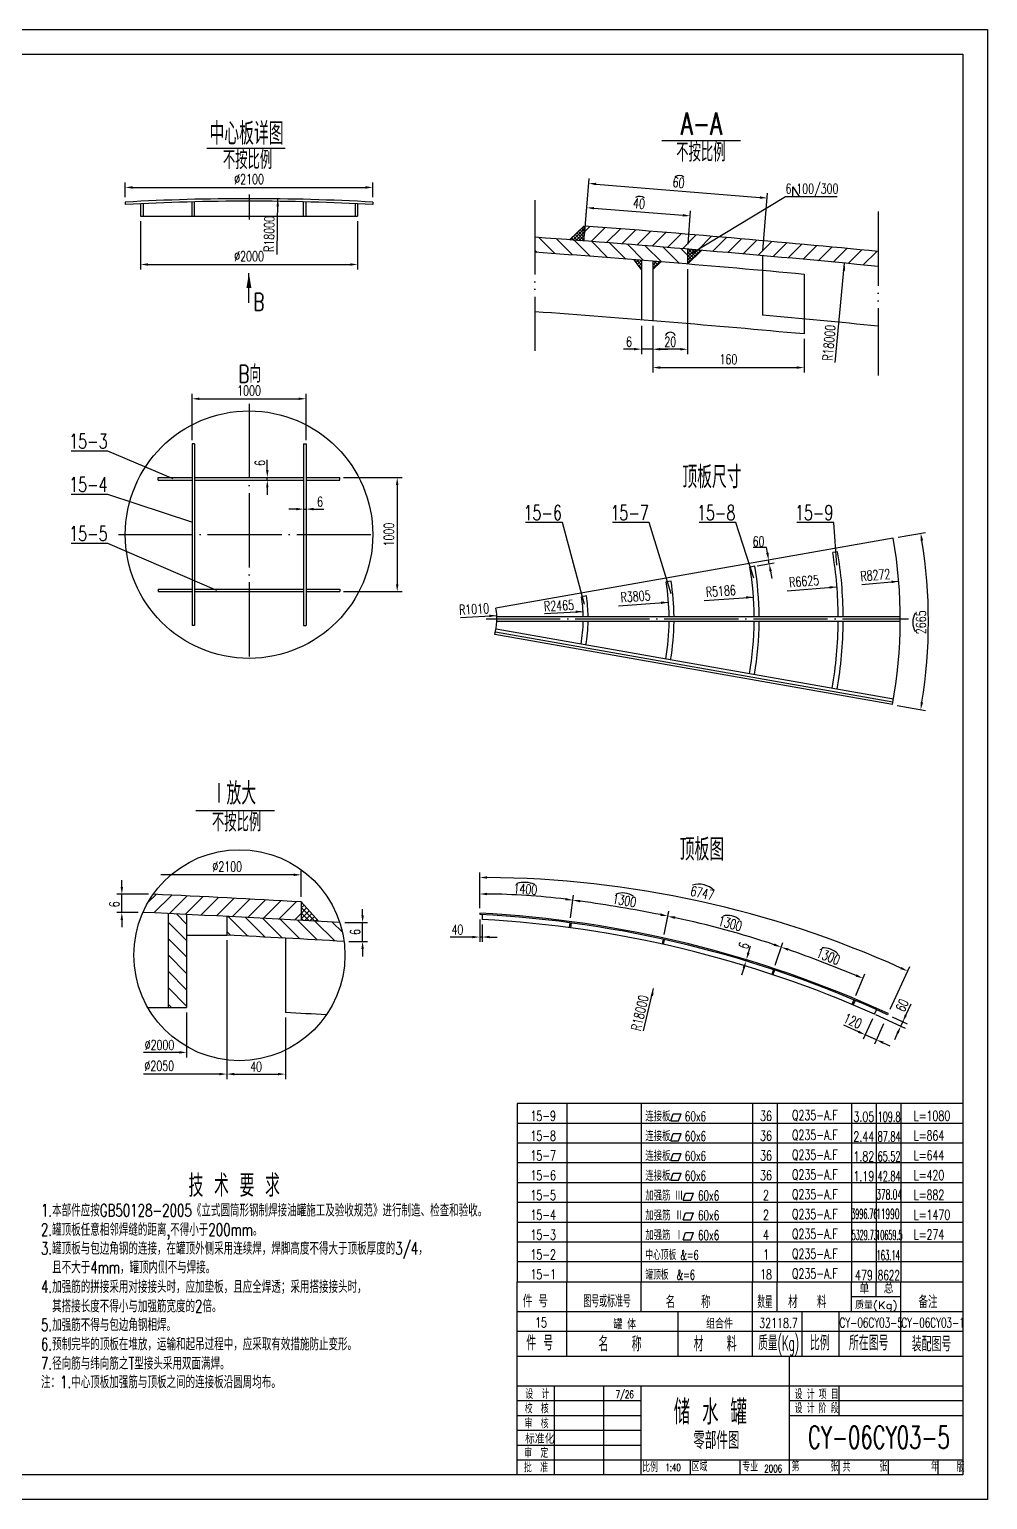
# Model space of a CAD drawing. Extents: x -15084 to 90401, y -39089 to 9274.
# Drawn here: x 38580 to 54063, y -39089 to -15329 of the extents above; entities that cross this region are included whole.
import ezdxf
from ezdxf.enums import TextEntityAlignment as Align

# ---------------------------------------------------------------- set-up
doc = ezdxf.new("R2010")
doc.units = 0
doc.header["$LTSCALE"] = 40
doc.header["$MEASUREMENT"] = 0
doc.linetypes.add('DASHDOT-M', pattern=[36, 30, -3, 0, -3])
doc.linetypes.add('DIVIDE-M', pattern=[39, 30, -3, 0, -3, 0, -3])
doc.layers.get('0').update_dxf_attribs({"linetype": 'CONTINUOUS'})
for name, color, linetype in [('CDR_DIM', 7, 'CONTINUOUS'), ('CDR_DWG1', 4, 'CONTINUOUS'), ('CDR_DWG2', 2, 'CONTINUOUS'), ('CDR_DWG3', 1, 'DASHDOT-M'), ('CDR_DWG4', 3, 'DIVIDE-M'), ('CDR_TEXT', 7, 'CONTINUOUS')]:
    doc.layers.add(name, color=color, linetype=linetype)
doc.styles.add('HZ', font='romans.shx', dxfattribs={"width": 0.7, "height": 160, "bigfont": 'HZ.shx'})
pattern_1 = [(135, (-23272.58, -25059.72), (-132.5825, -132.5825), [])]

# ---------------------------------------------------------------- blocks, each defined once
blk = doc.blocks.new('MLF')
blk.add_line((180, 8), (0, 8))
at = {"color": 4}
for p, q in [((0, 8), (0, 0)), ((20, 8), (20, 0)), ((50, 8), (50, 0)), ((95, 8), (95, 0)), ((105, 8), (105, 0)), ((135, 8), (135, 0)), ((145, 8), (145, 0)), ((155, 8), (155, 0))]:
    blk.add_line(p, q, dxfattribs=at)
blk = doc.blocks.new('SML')
at = {"color": 4, "linetype": 'Continuous'}
for p, q in [((0, 0), (0, 18)), ((20, 0), (20, 18)), ((65, 0), (65, 18)), ((95, 0), (95, 18)), ((115, 18), (115, 0)), ((130, 0), (130, 18)), ((155, 0), (155, 18)), ((0, 10), (180, 10))]:
    blk.add_line(p, q, dxfattribs=at)
at = {"color": 7, "linetype": 'Continuous'}
blk.add_line((0, 18), (180, 18), dxfattribs=at)
at = {"color": 7, "linetype": 'Continuous', "style": 'HZ'}
for s, width, p in [('件 号', 0.7, (3.62, 2.26)), ('名   称', 0.7, (32.84, 1.84)), ('材   料', 0.7, (71.25, 1.84)), ('质量(Kg)', 0.5, (97.34, 2.26)), ('比例', 0.7, (118.23, 2.26)), ('所在图号', 0.7, (134, 2.26)), ('装配图号', 0.7, (159.38, 1.84))]:
    blk.add_text(s, height=6, dxfattribs=dict(at, width=width)).set_placement(p)
blk = doc.blocks.new('MLR')
at = {"color": 4}
for p, q in [((0, 0), (0, 12)), ((0, 12), (180, 12)), ((20, 0), (20, 12)), ((50, 0), (50, 12)), ((95, 0), (95, 12)), ((105, 0), (105, 12)), ((135, 0), (135, 12)), ((145, 6), (145, 12)), ((155, 0), (155, 12))]:
    blk.add_line(p, q, dxfattribs=at)
blk.add_line((135, 6), (155, 6))
at = {"style": 'HZ'}
for s, width, p in [('件 号', 0.7, (2.27, 1.69)), ('图号或标准号', 0.492204, (26.68, 1.69)), ('名    称', 0.7, (59.95, 1.35)), ('数量', 0.471468, (97, 1.35)), ('材   料', 0.7, (109.4, 1.35)), ('备注', 0.7, (162.07, 1.35))]:
    blk.add_text(s, height=5, dxfattribs=dict(at, width=width)).set_placement(p)
for s, p in [('单', (138.18, 7.18)), ('总', (148.03, 7.33))]:
    blk.add_text(s, height=4, dxfattribs=at).set_placement(p)
at = {"style": 'HZ', "width": 1.22708}
blk.add_text('质量(Kg)', height=3, dxfattribs=at).set_placement((136.46, 1.01), (153.64, 1.01), align=Align.FIT)

msp = doc.modelspace()

# ---------------------------------------------------------------- hatches: boundary and pattern name
h = msp.add_hatch()
h.set_pattern_fill('ANSI37', color=256, scale=300, style=0)
h.set_pattern_definition([(45, (-15180.45, -14775.626), (-26.516504, 26.516504), []), (135, (-15180.45, -14775.626), (-26.516504, -26.516504), [])])
h.paths.add_polyline_path([(47306, -18731, -0.000273), (47541, -18748), (47541, -18507)])
h.paths.add_polyline_path([(48470, -19061, 0.000137), (48352, -19052), (48470, -19208)])
h.paths.add_polyline_path([(48655, -19208), (48782, -19086, 0.000147), (48655, -19076)])
h.paths.add_polyline_path([(49216, -19122), (49216, -19122), (49440, -18900, 0.000261), (49216, -18881)])
h = msp.add_hatch()
h.set_pattern_fill('ANSI31', color=256, scale=1500, style=0)
h.set_pattern_definition([(45, (-15180.45, -14775.63), (-132.5825, 132.5825), [])])
h.paths.add_polyline_path([(52294, -19160), (52294, -18919, 0.005522), (47541, -18507), (47541, -18748, -0.005528)])
h = msp.add_hatch()
h.set_pattern_fill('ANSI31', color=256, scale=1500, angle=90, style=0)
h.set_pattern_definition([(135, (-15180.45, -14775.63), (-132.5825, -132.5825), [])])
h.paths.add_polyline_path([(49216, -19122), (49216, -18881, 0.002871), (46745, -18690), (46745, -18930, -0.002871)])
h = msp.add_hatch()
h.set_pattern_fill('ANSI31', color=256, scale=1500, style=0)
h.set_pattern_definition([(45, (-23272.58, -25059.72), (-132.5825, 132.5825), [])])
h.paths.add_polyline_path([(42970, -29730), (42970, -29429, 0.002212), (40582, -29307, 0.049474), (40415, -29600, -0.002368)])
h = msp.add_hatch()
h.set_pattern_fill('ANSI37', color=256, scale=500, style=0)
h.set_pattern_definition([(45, (-23272.576, -25059.72), (-44.194174, 44.194174), []), (135, (-23272.576, -25059.72), (-44.194174, -44.194174), [])])
h.paths.add_polyline_path([(43258, -29746), (42970, -29429), (42970, -29730, -0.000267)])
h = msp.add_hatch()
h.set_pattern_fill('ANSI31', color=256, scale=1500, angle=90, style=0)
h.set_pattern_definition(pattern_1)
h.paths.add_polyline_path([(41120, -29633, 0.000278), (40820, -29619), (40820, -31135), (41120, -31135)])
h = msp.add_hatch()
h.set_pattern_fill('ANSI31', color=256, scale=1500, angle=90, style=0)
h.set_pattern_definition(pattern_1)
h.paths.add_polyline_path([(41770, -29666), (41770, -29966, -0.001758), (43664, -30070, 0.045879), (43595, -29765, 0.001693)])

# ---------------------------------------------------------------- linework, layer by layer
at = {"color": 4}
for p, q in [((21463, -15729), (53663, -15729)), ((53663, -15729), (53663, -38689)), ((53663, -38689), (21463, -38689))]:
    msp.add_line(p, q, dxfattribs=at)
for p, q in [((40129, -18041), (40129, -17803)), ((44129, -18041), (44129, -17803)), ((47547, -18668), (47624, -17738)), ((40249, -17883), (44009, -17883)), ((47737, -17828), (50382, -18046)), ((50432, -18906), (50508, -17976)), ((42582, -18967), (42593, -18068)), ((47547, -18668), (47590, -18131)), ((47703, -18220), (49139, -18334)), ((49222, -18802), (49265, -18264)), ((40376, -18428), (40376, -19209)), ((43883, -18428), (43883, -19209)), ((40496, -19129), (43763, -19129)), ((49216, -19202), (49216, -20579)), ((51600, -20714), (51753, -19108)), ((48470, -20119), (48470, -20577)), ((48655, -20119), (48655, -20579)), ((48655, -20119), (48655, -20875)), ((48655, -20119), (48655, -20577)), ((51098, -20332), (51098, -20875)), ((48350, -20497), (48181, -20497)), ((48655, -20497), (48470, -20497)), ((48775, -20497), (48895, -20497)), ((49096, -20499), (48775, -20499)), ((48775, -20795), (50978, -20795)), ((41208, -21970), (41208, -21219)), ((41328, -21299), (42931, -21299)), ((43051, -21970), (43051, -21219)), ((42424, -22452), (42424, -22288)), ((42424, -22612), (42424, -22572)), ((42424, -22732), (42424, -22852)), ((43654, -22572), (44603, -22572)), ((44523, -22692), (44523, -24296)), ((42891, -23082), (42771, -23082)), ((43011, -23082), (43051, -23082)), ((43171, -23082), (43339, -23082)), ((52618, -23537), (53061, -23459)), ((50488, -23701), (50276, -23701)), ((50504, -23788), (50488, -23701)), ((50339, -24000), (50614, -23951)), ((50535, -23965), (50525, -23906)), ((50556, -24084), (50577, -24202)), ((43654, -24416), (44603, -24416)), ((50827, -24403), (51629, -24339)), ((52030, -24298), (52629, -24249)), ((48100, -24645), (48908, -24588)), ((49481, -24558), (50280, -24503)), ((45544, -24834), (46132, -24802)), ((46901, -24768), (47526, -24736)), ((52603, -26255), (53061, -26336)), ((42970, -29349), (42970, -28912)), ((45856, -29533), (45856, -28955)), ((40073, -29187), (40073, -29080)), ((42850, -28992), (40702, -28992)), ((45856, -29533), (45856, -29222)), ((40502, -29307), (39993, -29307)), ((40073, -29600), (40073, -29307)), ((47324, -29688), (47373, -29323)), ((47324, -29688), (47373, -29323)), ((40335, -29600), (39993, -29600)), ((43964, -29645), (43964, -29546)), ((48835, -29955), (48911, -29580)), ((48835, -29955), (48910, -29583)), ((40073, -29720), (40073, -29840)), ((43675, -29765), (44044, -29765)), ((43964, -30070), (43964, -29765)), ((45856, -29713), (45856, -30078)), ((45896, -29795), (45896, -30078)), ((41770, -30046), (41770, -32293)), ((41770, -30046), (41770, -32293)), ((43744, -30070), (44044, -30070)), ((45736, -29998), (45377, -29998)), ((45896, -29998), (45856, -29998)), ((46016, -29998), (46136, -29998)), ((50199, -30250), (50233, -30141)), ((50628, -30450), (50754, -30084)), ((50628, -30450), (50754, -30085)), ((43964, -30190), (43964, -30310)), ((50159, -30384), (50165, -30365)), ((50124, -30499), (50089, -30614)), ((51934, -30940), (52081, -30592)), ((52489, -31163), (52805, -30476)), ((48503, -31514), (48666, -30829)), ((52742, -31259), (52827, -31075)), ((41120, -31215), (41120, -31942)), ((42717, -31298), (42717, -32293)), ((52203, -31319), (52054, -31651)), ((52253, -31252), (52733, -31473)), ((52519, -31288), (52765, -31402)), ((52660, -31439), (52702, -31348)), ((51977, -31529), (51739, -31422)), ((52266, -31658), (52087, -31578)), ((52381, -31399), (52233, -31731)), ((52610, -31548), (52560, -31657)), ((52375, -31707), (52485, -31756)), ((41000, -31862), (40425, -31862)), ((41650, -32213), (40425, -32213)), ((41890, -32213), (42597, -32213)), ((48943, -32969), (48984, -32855)), ((48943, -32969), (49069, -32969)), ((48984, -32855), (49110, -32855)), ((49069, -32969), (49110, -32855)), ((48943, -33289), (48984, -33175)), ((48984, -33175), (49110, -33175)), ((49069, -33289), (49110, -33175)), ((48943, -33289), (49069, -33289)), ((48943, -33609), (48984, -33495)), ((48984, -33495), (49110, -33495)), ((49069, -33609), (49110, -33495)), ((48943, -33609), (49069, -33609)), ((48943, -33929), (48984, -33815)), ((48943, -33929), (49069, -33929)), ((48984, -33815), (49110, -33815)), ((49069, -33929), (49110, -33815)), ((49143, -34249), (49184, -34135)), ((49184, -34135), (49310, -34135)), ((49269, -34249), (49310, -34135)), ((49143, -34249), (49269, -34249)), ((49143, -34569), (49184, -34455)), ((49143, -34569), (49269, -34569)), ((49184, -34455), (49310, -34455)), ((49269, -34569), (49310, -34455)), ((49143, -34889), (49184, -34775)), ((49143, -34889), (49269, -34889)), ((49184, -34775), (49310, -34775)), ((49269, -34889), (49310, -34775))]:
    msp.add_line(p, q)
at = {"color": 4, "linetype": 'Continuous'}
for p, q in [((46463, -36769), (53663, -36769)), ((46463, -38689), (46463, -36769)), ((50863, -38689), (50863, -36769)), ((46463, -37249), (53663, -37249)), ((47063, -38689), (47063, -37249)), ((47863, -38689), (47863, -37249)), ((48463, -38689), (48463, -37249)), ((51663, -37729), (51663, -37249)), ((50863, -37729), (53663, -37729)), ((48463, -38449), (50863, -38449)), ((49263, -38689), (49263, -38449)), ((50063, -38689), (50063, -38449)), ((50863, -38449), (53663, -38449)), ((51663, -38689), (51663, -38449)), ((52463, -38689), (52463, -38449)), ((53263, -38689), (53263, -38449))]:
    msp.add_line(p, q, dxfattribs=at)
at = {"color": 7, "linetype": 'Continuous'}
for p, q in [((46463, -37489), (48463, -37489)), ((50863, -37489), (53663, -37489)), ((46463, -37729), (48463, -37729)), ((46463, -37969), (48463, -37969)), ((46463, -38209), (48463, -38209)), ((46463, -38449), (48463, -38449))]:
    msp.add_line(p, q, dxfattribs=at)
msp.add_lwpolyline([(20463, -39089), (20463, -15329), (54063, -15329), (54063, -39089)], close=True)
for points in [[(40904, -22594), (39849, -22144), (39254, -22144)], [(41222, -23296), (39849, -22845), (39254, -22845)], [(47547, -24621), (47192, -23300), (46597, -23300)], [(48951, -24450), (48595, -23300), (48000, -23300)], [(50288, -24197), (49995, -23300), (49400, -23300)], [(51628, -23986), (51578, -23300), (50983, -23300)], [(41607, -24397), (39849, -23637), (39254, -23637)]]:
    msp.add_lwpolyline(points)
for centre, radius, start, end in [((49079, -17833), 141, 56.5582, 119.8646), ((48443, -18169), 141, 56.5582, 119.8646), ((48937, -20304), 81.1, 16.799, 163.201), ((44903, -24898), 8204, 350.838, 9.162), ((53168, -24914), 313, 150.943, 208.3026), ((45856, -45588), 16553, 65.721, 89.5846), ((46580, -29537), 423, 67.0574, 107.0755), ((49394, -29506), 363, 46.0313, 105.9162), ((45856, -40694), 11392, 83.0035, 89.3965), ((44263, -52632), 23435, 78.8934, 82.1066), ((48167, -29561), 277, 51.3684, 113.3092), ((46062, -43711), 14332, 71.4797, 78.1203), ((49870, -29920), 273, 47.3064, 107.4067), ((51398, -30528), 358, 46.5379, 91.579), ((43778, -50343), 21345, 67.5221, 70.6779)]:
    msp.add_arc(centre, radius, start, end)
for points in [[(47739, -17808), (47735, -17848), (47617, -17818)], [(40249, -17863), (40249, -17903), (40129, -17883)], [(44009, -17863), (44009, -17903), (44129, -17883)], [(50384, -18026), (50380, -18066), (50502, -18055)], [(42572, -18188), (42612, -18188), (42593, -18068)], [(47705, -18200), (47702, -18240), (47584, -18211)], [(49141, -18314), (49137, -18354), (49259, -18344)], [(40496, -19109), (40496, -19149), (40376, -19129)], [(43763, -19109), (43763, -19149), (43883, -19129)], [(51722, -19226), (51762, -19229), (51753, -19108)], [(48350, -20477), (48350, -20517), (48470, -20497)], [(48775, -20477), (48775, -20517), (48655, -20497)], [(48775, -20479), (48775, -20519), (48655, -20499)], [(49096, -20479), (49096, -20519), (49216, -20499)], [(48775, -20775), (48775, -20815), (48655, -20795)], [(50978, -20775), (50978, -20815), (51098, -20795)], [(41328, -21279), (41328, -21319), (41208, -21299)], [(42931, -21279), (42931, -21319), (43051, -21299)], [(42404, -22452), (42444, -22452), (42424, -22572)], [(42404, -22732), (42444, -22732), (42424, -22612)], [(44503, -22692), (44543, -22692), (44523, -22572)], [(42891, -23062), (42891, -23102), (43011, -23082)], [(43171, -23062), (43171, -23102), (43051, -23082)], [(52983, -23595), (53022, -23588), (52983, -23473)], [(50523, -23785), (50484, -23792), (50525, -23906)], [(50576, -24080), (50536, -24087), (50535, -23965)], [(44503, -24296), (44543, -24296), (44523, -24416)], [(51508, -24328), (51511, -24368), (51629, -24339)], [(52507, -24239), (52511, -24279), (52629, -24249)], [(48786, -24576), (48789, -24616), (48908, -24588)], [(50159, -24491), (50162, -24531), (50280, -24503)], [(46011, -24788), (46013, -24828), (46132, -24802)], [(47405, -24722), (47407, -24762), (47526, -24736)], [(53022, -26207), (52983, -26201), (52983, -26322)], [(42850, -28972), (42850, -29012), (42970, -28992)], [(40053, -29187), (40093, -29187), (40073, -29307)], [(45976, -29056), (45976, -29016), (45856, -29035)], [(45976, -29322), (45976, -29282), (45856, -29302)], [(47246, -29367), (47241, -29407), (47362, -29402)], [(47479, -29438), (47484, -29398), (47362, -29402)], [(40053, -29720), (40093, -29720), (40073, -29600)], [(43944, -29645), (43984, -29645), (43964, -29765)], [(48781, -29616), (48774, -29655), (48895, -29659)], [(49008, -29705), (49016, -29666), (48895, -29662)], [(43944, -30190), (43984, -30190), (43964, -30070)], [(45736, -29978), (45736, -30018), (45856, -29998)], [(46016, -29978), (46016, -30018), (45896, -29998)], [(50621, -30102), (50608, -30140), (50728, -30160)], [(50834, -30219), (50847, -30181), (50728, -30161)], [(50105, -30493), (50143, -30505), (50159, -30384)], [(50180, -30245), (50219, -30256), (50165, -30365)], [(51947, -30601), (51931, -30638), (52050, -30665)], [(52670, -30481), (52654, -30517), (52771, -30549)], [(48619, -30941), (48658, -30951), (48666, -30829)], [(52724, -31251), (52760, -31267), (52692, -31368)], [(51986, -31511), (51969, -31547), (52087, -31578)], [(52592, -31540), (52628, -31556), (52660, -31439)], [(52384, -31688), (52367, -31725), (52266, -31658)], [(41000, -31842), (41000, -31882), (41120, -31862)], [(41650, -32193), (41650, -32233), (41770, -32213)], [(41890, -32193), (41890, -32233), (41770, -32213)], [(42597, -32193), (42597, -32233), (42717, -32213)]]:
    msp.add_solid(points)
at = {"layer": 'CDR_DIM'}
for p, q in [((49275, -18951), (50795, -18028)), ((50795, -18028), (51635, -18028)), ((50915, -18028), (50915, -17874)), ((50915, -17874), (51021, -18028))]:
    msp.add_line(p, q, dxfattribs=at)
at = {"layer": 'CDR_DWG1'}
for p, q in [((40129, -18121), (40129, -18161)), ((40376, -18148), (40376, -18348)), ((40416, -18146), (40416, -18346)), ((41208, -18348), (41208, -18117)), ((41248, -18348), (41248, -18116)), ((43011, -18348), (43011, -18116)), ((43051, -18348), (43051, -18117)), ((43843, -18146), (43843, -18346)), ((43883, -18148), (43883, -18348)), ((44129, -18121), (44129, -18161)), ((40376, -18348), (43883, -18348)), ((47541, -18507), (47306, -18731)), ((47541, -18507), (47541, -18748)), ((49216, -18881), (49216, -19122)), ((49216, -19122), (49440, -18900)), ((50425, -18986), (50425, -19949)), ((48470, -19208), (48352, -19052)), ((48470, -19061), (48470, -20024)), ((48655, -19076), (48655, -20039)), ((48655, -19208), (48782, -19086)), ((51098, -19287), (51098, -20252)), ((41208, -22025), (41208, -24963)), ((41248, -22025), (41208, -22025)), ((41248, -22025), (41248, -24963)), ((43011, -22025), (43011, -24963)), ((43011, -22025), (43051, -22025)), ((43051, -22025), (43051, -24963)), ((40660, -22572), (41208, -22572)), ((40660, -22612), (40660, -22572)), ((40660, -22612), (40660, -22572)), ((40660, -22612), (41208, -22612)), ((41248, -22572), (43011, -22572)), ((41248, -22612), (43011, -22612)), ((43051, -22572), (43598, -22572)), ((43051, -22612), (43598, -22612)), ((43598, -22612), (43598, -22572)), ((52539, -23551), (46118, -24683)), ((51640, -23771), (51561, -23784)), ((50303, -24006), (50224, -24020)), ((40660, -24376), (41208, -24376)), ((40660, -24376), (40660, -24416)), ((40660, -24376), (40660, -24416)), ((40660, -24416), (41208, -24416)), ((41248, -24376), (43011, -24376)), ((41248, -24416), (43011, -24416)), ((43051, -24376), (43598, -24376)), ((43051, -24416), (43598, -24416)), ((43598, -24376), (43598, -24416)), ((48948, -24245), (48870, -24259)), ((47581, -24486), (47502, -24500)), ((52653, -24897), (46130, -24897)), ((46133, -24817), (52653, -24817)), ((41248, -24963), (41208, -24963)), ((43011, -24963), (43051, -24963)), ((52525, -26241), (46101, -25109)), ((52532, -26202), (46110, -25069)), ((52541, -26152), (46120, -25020)), ((42970, -29429), (42970, -29730)), ((42970, -29429), (43258, -29746)), ((40820, -29619), (40820, -31135)), ((41120, -29633), (41120, -31135)), ((41770, -29666), (41770, -29966)), ((45856, -29613), (45856, -29633)), ((45896, -29635), (45896, -29715)), ((47314, -29767), (47303, -29846)), ((47334, -29770), (47323, -29849)), ((41120, -29966), (41770, -29966)), ((42717, -30016), (42717, -31218)), ((48820, -30034), (48804, -30112)), ((48839, -30038), (48823, -30116)), ((50602, -30525), (50576, -30601)), ((50621, -30532), (50595, -30607)), ((51903, -31014), (51872, -31088)), ((51922, -31022), (51891, -31095)), ((40493, -31135), (41120, -31135)), ((52236, -31245), (52268, -31172)), ((52456, -31235), (52447, -31253))]:
    msp.add_line(p, q, dxfattribs=at)
msp.add_circle((42129, -23494), 2000, dxfattribs=at)
for centre, radius, start, end in [((42129, -54105), 36040, 86.8188, 93.1812), ((42129, -54105), 36000, 86.8153, 93.1847), ((31288, -233895), 216000, 84.41906, 85.68464), ((31288, -233895), 215760, 84.41283, 85.89165), ((31261, -234134), 215760, 84.72486, 85.8846), ((31261, -234134), 214800, 84.70121, 85.86617), ((31288, -233895), 214800, 84.38778, 84.8885), ((45133, -24857), 7520, 349.3905, 10), ((45133, -24857), 6517, 0.3517, 9.4725), ((45133, -24857), 6597, 0.3474, 9.4789), ((45133, -24857), 5159, 0.4442, 9.3336), ((45133, -24857), 5239, 0.4375, 9.3438), ((45133, -24857), 3784, 0.6057, 9.0915), ((45133, -24857), 3864, 0.5931, 9.1103), ((45133, -24857), 1000, 345.4114, 10), ((45133, -24857), 2396, 0.9566, 8.5651), ((45133, -24857), 2476, 0.9257, 8.6114), ((45133, -24857), 2396, 350.2659, 359.0434), ((45133, -24857), 2476, 350.2573, 359.0743), ((45133, -24857), 3784, 350.1684, 359.3943), ((45133, -24857), 3864, 350.1649, 359.4069), ((45133, -24857), 5159, 350.1235, 359.5558), ((45133, -24857), 5239, 350.1216, 359.5625), ((45133, -24857), 6517, 350.0978, 359.6483), ((45133, -24857), 6597, 350.0966, 359.6526), ((27970, -299313), 270300, 86.8188, 87.32565), ((27970, -299313), 270000, 86.68236, 87.35798), ((44936, -47589), 18000, 65.3056, 87.0703), ((44936, -47589), 17980, 65.3056, 87.067), ((44936, -47589), 17900, 65.9325, 86.9257), ((27970, -299313), 269700, 86.66405, 87.06701), ((27970, -299313), 268500, 86.70995, 86.85151)]:
    msp.add_arc(centre, radius, start, end, dxfattribs=at)
at = {"layer": 'CDR_DWG2'}
for p, q in [((41445, -17249), (42715, -17249)), ((48799, -17126), (50068, -17126)), ((42127, -19748), (42127, -19268)), ((41268, -27953), (42538, -27953))]:
    msp.add_line(p, q, dxfattribs=at)
msp.add_circle((41973, -30291), 1705, dxfattribs=at)
msp.add_solid([(42127, -19268), (42087, -19508), (42167, -19508)], dxfattribs=at)
at = {"layer": 'CDR_DWG3', "linetype": 'DASHDOT-M'}
for p, q in [((42129, -17998), (42129, -18403)), ((42129, -21383), (42129, -25605)), ((40019, -23494), (44240, -23494)), ((45958, -24857), (52784, -24857))]:
    msp.add_line(p, q, dxfattribs=at)
at = {"layer": 'CDR_DWG4'}
for p, q in [((46745, -18089), (46745, -20523)), ((52294, -18274), (52294, -20923))]:
    msp.add_line(p, q, dxfattribs=at)

# ---------------------------------------------------------------- block references
at = {"xscale": 40.00000000000014, "yscale": 40.00000000000014, "zscale": 40.00000000000014}
for name, p in [('MLF', (46463, -33009)), ('MLF', (46463, -33329)), ('MLF', (46463, -33649)), ('MLF', (46463, -33969)), ('MLF', (46463, -34289)), ('MLF', (46463, -34609)), ('MLF', (46463, -34929)), ('MLF', (46463, -35249)), ('MLF', (46463, -35569)), ('MLR', (46463, -36049)), ('SML', (46463, -36769))]:
    msp.add_blockref(name, p, dxfattribs=at)

# ---------------------------------------------------------------- texts
at = {"color": 7, "linetype": 'Continuous', "style": 'HZ', "width": 0.7}
for s, height, p in [('技 术 要 求', 360, (41151, -34196)), ('1.本部件应按GB50128-2005《立式圆筒形钢制焊接油罐施工及验收规范》进行制造、检查和验收。', 200, (38767, -34515)), ('2.罐顶板任意相邻焊缝的距离,不得小于200mm。', 200, (38767, -34827)), ('3.罐顶板与包边角钢的连接，在罐顶外侧采用连续焊，焊脚高度不得大于顶板厚度的3/4，', 200, (38767, -35131)), ('且不大于4mm，罐顶内侧不与焊接。', 200, (38947, -35436)), ('4.加强筋的拼接采用对接接头时，应加垫板，且应全焊透；采用搭接接头时，', 200, (38767, -35750)), ('其搭接长度不得小与加强筋宽度的2倍。', 200, (38946, -36064)), ('5.加强筋不得与包边角钢相焊。', 200, (38767, -36366)), ('6.预制完毕的顶板在堆放，运输和起吊过程中，应采取有效措施防止变形。', 200, (38767, -36678)), ('7.径向筋与纬向筋之T型接头采用双面满焊。', 200, (38767, -36989)), ('注：1.中心顶板加强筋与顶板之间的连接板沿圆周均布。', 200, (38767, -37290))]:
    msp.add_text(s, height=height, dxfattribs=at).set_placement(p)
at = {"linetype": 'Continuous', "style": 'HZ'}
for s, width, p in [('校  核', 0.7, (46584, -37696)), ('设  计', 0.7, (46593, -37460)), ('设 计 项 目', 0.7, (50944, -37465)), ('设 计 阶 段', 0.7, (50944, -37691)), ('审  核', 0.7, (46580, -37936)), ('标准化', 0.9, (46589, -38185)), ('审  定', 0.7, (46575, -38412)), ('比例', 0.7, (48482, -38642)), ('区域', 0.7, (49281, -38633)), ('专业', 0.7, (50100, -38635)), ('第', 0.7, (50896, -38629)), ('张', 0.7, (51524, -38633)), ('共', 0.7, (51720, -38637)), ('张', 0.7, (52318, -38633)), ('年', 0.7, (53147, -38629)), ('版', 0.7, (53562, -38639)), ('批  准', 0.7, (46571, -38647))]:
    msp.add_text(s, height=140, dxfattribs=dict(at, width=width)).set_placement(p)
at = {"char_height": 160, "attachment_point": 5, "style": 'HZ'}
for s, insert in [('%%c2100', (42129, -17750)), ('6 100/300', (51226, -17930)), ('%%c2000', (42129, -18995)), ('6', (48268, -20377)), ('20', (48935, -20379)), ('160', (49876, -20662)), ('1000', (42129, -21166)), ('6', (43277, -22962)), ('\\A1;60', (50362, -23604)), ('%%c2100', (41776, -28859)), ('\\A1;40', (45496, -29878)), ('%%c2000', (40682, -31742)), ('%%c2050', (40678, -32080)), ('40', (42243, -32093))]:
    msp.add_mtext(s, dxfattribs=dict(at, insert=insert))
for s, insert, rotation in [('60', (49070, -17804), 355), ('40', (48432, -18144), 355), ('R18000', (42453, -18636), 89), ('R18000', (51500, -20394), 85), ('6', (42304, -22336), 90), ('1000', (44389, -23494), 90), ('R6625', (51098, -24247), 5), ('R8272', (52250, -24148), 5), ('R3805', (48374, -24492), 4), ('R5186', (49752, -24406), 4), ('R1010', (45765, -24697), 3), ('R2465', (47138, -24642), 3), ('2665', (52987, -24912), 90), ('1400', (46595, -29223), 356), ('6747', (49455, -29288), 348), ('6', (39953, -29469), 90), ('1300', (48195, -29407), 350), ('1300', (49904, -29779), 345), ('6', (43844, -29918), 90), ('6', (50124, -30138), 73), ('1300', (51489, -30310), 339), ('R18000', (48444, -31225), 77), ('60', (52682, -31101), 65), ('120', (51884, -31353), 336)]:
    msp.add_mtext(s, dxfattribs=dict(at, insert=insert, rotation=rotation))
at = {"layer": 'CDR_DWG1', "style": 'HZ', "width": 0.7}
for s, p in [('15-3', (39223, -22104)), ('15-4', (39223, -22805)), ('15-6', (46565, -23260)), ('15-7', (47969, -23260)), ('15-8', (49368, -23260)), ('15-9', (50951, -23260)), ('15-5', (39223, -23597))]:
    msp.add_text(s, height=240, dxfattribs=at).set_placement(p)
at = {"layer": 'CDR_DWG2', "style": 'HZ', "width": 0.7}
for s, height, p in [('B', 280, (42201, -19874)), ('B向', 280, (41959, -21037)), ('储 水 罐', 400, (48991, -37877)), ('零部件图', 280, (49308, -38273))]:
    msp.add_text(s, height=height, dxfattribs=at).set_placement(p)
at = {"layer": 'CDR_DWG2', "style": 'HZ'}
for s, height, width, p in [('7/26', 120, 0.7, (48199, -37449)), ('CY-06CY03-5', 360, 0.646465, (52306, -38262)), ('1:40', 120, 0.7, (48980, -38631)), ('2006', 120, 0.7, (50599, -38649))]:
    msp.add_text(s, height=height, dxfattribs=dict(at, width=width)).set_placement(p, align=Align.CENTER)
at = {"layer": 'CDR_DWG2', "attachment_point": 5, "style": 'HZ'}
for s, insert, char_height in [('中心板详图', (42088, -17014), 360), ('A-A', (49440, -16852), 360), ('不按比例', (42105, -17438), 300), ('不按比例', (49430, -17316), 300), ('顶板尺寸', (49609, -22565), 360), ('Ⅰ放大', (41884, -27679), 360), ('不按比例', (41928, -28143), 300), ('顶板图', (49447, -28583), 360)]:
    msp.add_mtext(s, dxfattribs=dict(at, insert=insert, char_height=char_height))
at = {"layer": 'CDR_TEXT', "style": 'HZ', "width": 0.7}
for s, p in [('15-9', (46883, -32969)), ('36', (50483, -32969)), ('15-8', (46883, -33289)), ('36', (50483, -33289)), ('15-7', (46883, -33609)), ('36', (50483, -33609)), ('15-6', (46883, -33929)), ('36', (50483, -33929)), ('15-5', (46883, -34249)), ('2', (50483, -34249)), ('15-4', (46883, -34569)), ('2', (50483, -34569)), ('15-3', (46883, -34889)), ('4', (50483, -34889)), ('15-2', (46883, -35209)), ('1', (50483, -35209)), ('15-1', (46883, -35529)), ('18', (50483, -35529))]:
    msp.add_text(s, height=160, dxfattribs=at).set_placement(p, align=Align.CENTER)
at = {"layer": 'CDR_TEXT', "style": 'HZ'}
for s, width, p in [('连接板   60x6', 0.65, (48533, -32976)), ('Q235-A.F', 0.7, (50902, -32956)), ('3.05', 0.7, (51895, -32983)), ('109.8', 0.6, (52286, -32983)), ('L=1080', 0.7, (52870, -32966)), ('连接板   60x6', 0.65, (48533, -33296)), ('Q235-A.F', 0.7, (50902, -33276)), ('2.44', 0.7, (51895, -33303)), ('87.84', 0.6, (52286, -33303)), ('L=864', 0.7, (52870, -33286)), ('连接板   60x6', 0.65, (48533, -33616)), ('Q235-A.F', 0.7, (50902, -33596)), ('1.82', 0.7, (51895, -33623)), ('65.52', 0.6, (52286, -33623)), ('L=644', 0.7, (52870, -33606)), ('连接板   60x6', 0.65, (48533, -33936)), ('Q235-A.F', 0.7, (50902, -33916)), ('1.19', 0.7, (51895, -33943)), ('42.84', 0.6, (52286, -33943)), ('L=420', 0.7, (52870, -33926)), ('加强筋 Ⅲ   60x6', 0.65, (48533, -34256)), ('Q235-A.F', 0.7, (50902, -34236)), ('378.04', 0.55, (52265, -34237)), ('L=882', 0.7, (52870, -34246)), ('加强筋 Ⅱ   60x6', 0.65, (48533, -34576)), ('Q235-A.F', 0.7, (50902, -34556)), ('3996.76', 0.45, (51860, -34551)), ('11990', 0.55, (52262, -34551)), ('L=1470', 0.7, (52870, -34566)), ('加强筋 Ⅰ   60x6', 0.65, (48533, -34896)), ('Q235-A.F', 0.7, (50902, -34876)), ('5329.73', 0.45, (51866, -34894)), ('10659.5', 0.45, (52265, -34894)), ('L=274', 0.7, (52870, -34886)), ('中心顶板 &=6', 0.6, (48533, -35216)), ('Q235-A.F', 0.7, (50902, -35196)), ('163.14', 0.5, (52268, -35220)), ('罐顶板  &=6', 0.6, (48533, -35536)), ('Q235-A.F', 0.7, (50902, -35516)), ('479', 0.7, (51921, -35543)), ('8622', 0.65, (52289, -35543)), ('15', 0.7, (46751, -36307)), ('罐 体', 0.7, (48017, -36336)), ('组合件', 0.7, (49513, -36327)), ('32118.7', 0.7, (50373, -36316)), ('CY-06CY03-5', 0.65, (51669, -36310)), ('CY-06CY03-1', 0.65, (52669, -36310))]:
    msp.add_text(s, height=160, dxfattribs=dict(at, width=width)).set_placement(p)

doc.saveas('drawing.dxf')
